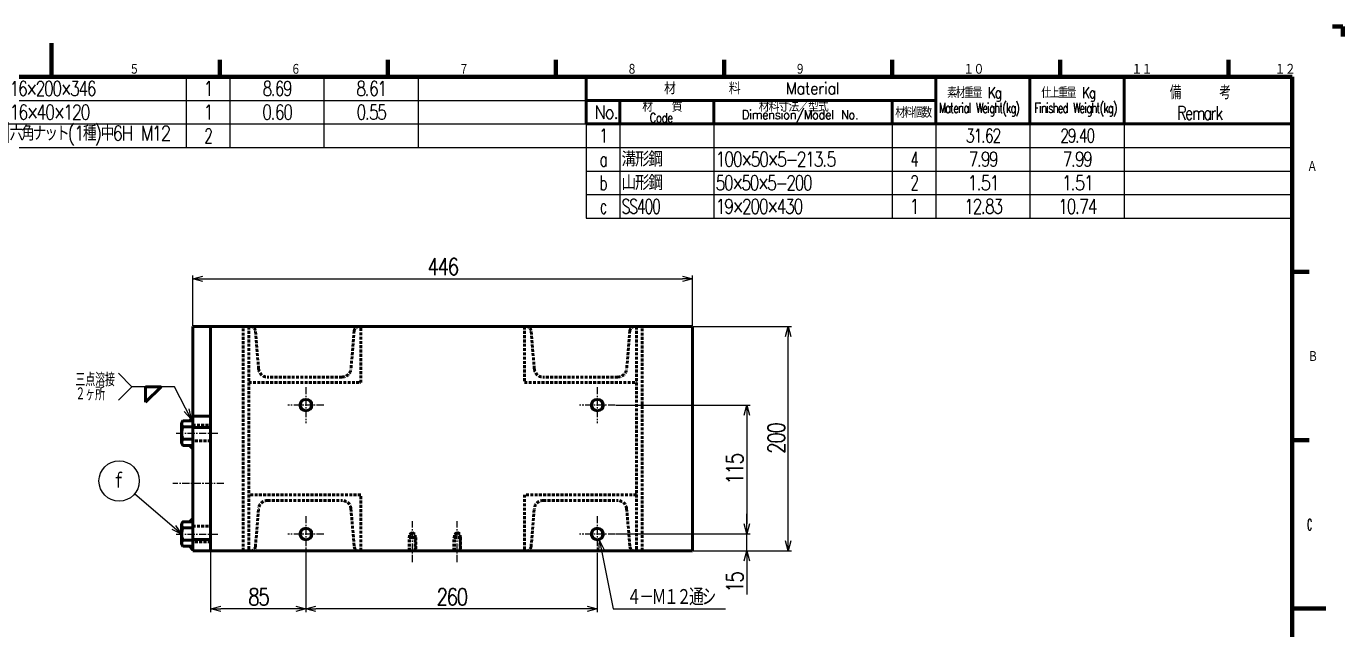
# Model space of a CAD drawing. Header units: millimetres. Extents: x -1152 to 630, y -346 to 914.
# Drawn here: x -544 to 630, y 376 to 914 of the extents above; entities that cross this region are included whole.
import ezdxf

# ---------------------------------------------------------------- set-up
doc = ezdxf.new("R2010")
doc.units = ezdxf.units.MM
doc.header["$LTSCALE"] = 0.20156
doc.linetypes.add('CENTER', pattern=[50.8, 31.75, -6.35, 6.35, -6.35])
doc.linetypes.add('DASHED', pattern=[19.05, 12.7, -6.35])
for name, color, linetype in [('NoLayerName_001', 7, 'Continuous'), ('NoLayerName_002', 7, 'Continuous'), ('NoLayerName_004', 7, 'Continuous')]:
    doc.layers.add(name, color=color, linetype=linetype)
doc.styles.get("Standard").update_dxf_attribs({"font": 'txt', "bigfont": 'extfont2'})
doc.dimstyles.get("Standard").update_dxf_attribs({"dimtxt": 2.5, "dimasz": 2.5, "dimexe": 1.25, "dimexo": 0.625, "dimtad": 1, "dimdec": 3, "dimzin": 0, "dimdsep": 46, "dimtxsty": 'Standard', "dimcen": 2.5, "dimadec": 0, "dimazin": 0, "dimtfac": 0.75, "dimtdec": 3, "dimtmove": 0, "dimatfit": 3, "dimfxl": 1, "dimarcsym": 0})

# ---------------------------------------------------------------- blocks, each defined once
blk = doc.blocks.new('_OPEN30')
at = {"color": 0, "linetype": 'ByBlock', "lineweight": -2}
for p, q in [((-1, 0.267949), (0, 0)), ((0, 0), (-1, -0.267949)), ((0, 0), (-1, 0))]:
    blk.add_line(p, q, dxfattribs=at)
blk = doc.blocks.new('*D97')
at = {"layer": 'Defpoints', "color": 0}
for p in [(50, 688.9), (-396, 646.4), (50, 646.4)]:
    blk.add_point(p, dxfattribs=at)
at = {"layer": 'NoLayerName_001', "color": 0, "linetype": 'Continuous', "lineweight": 25}
for p, q in [((-396, 647), (-396, 691.9)), ((-387, 688.9), (41, 688.9)), ((50, 647), (50, 691.9))]:
    blk.add_line(p, q, dxfattribs=at)
at = {"layer": 'NoLayerName_001', "color": 0, "lineweight": 25, "xscale": 9, "yscale": 9, "zscale": 9, "rotation": 180}
blk.add_blockref('_OPEN30', (-396, 688.9), dxfattribs=at)
at = {"layer": 'NoLayerName_001', "color": 0, "lineweight": 25, "xscale": 9, "yscale": 9, "zscale": 9}
blk.add_blockref('_OPEN30', (50, 688.9), dxfattribs=at)
at = {"layer": 'NoLayerName_001', "color": 2, "lineweight": 50, "insert": (-173, 699.8), "char_height": 15, "attachment_point": 5}
blk.add_mtext('\\W0.800000;\\T0.875000;446', dxfattribs=at)
blk = doc.blocks.new('*D98')
at = {"layer": 'Defpoints', "color": 0}
for p in [(-295, 445.4), (-35, 445.4), (-295, 394.6)]:
    blk.add_point(p, dxfattribs=at)
at = {"layer": 'NoLayerName_001', "color": 0, "linetype": 'Continuous', "lineweight": 25}
for p, q in [((-295, 444.7), (-295, 391.6)), ((-35, 444.7), (-35, 391.6)), ((-44, 394.6), (-286, 394.6))]:
    blk.add_line(p, q, dxfattribs=at)
at = {"layer": 'NoLayerName_001', "color": 0, "lineweight": 25, "xscale": 9, "yscale": 9, "zscale": 9, "rotation": 180}
blk.add_blockref('_OPEN30', (-295, 394.6), dxfattribs=at)
at = {"layer": 'NoLayerName_001', "color": 0, "lineweight": 25, "xscale": 9, "yscale": 9, "zscale": 9}
blk.add_blockref('_OPEN30', (-35, 394.6), dxfattribs=at)
at = {"layer": 'NoLayerName_001', "color": 2, "lineweight": 50, "insert": (-165, 405.3), "char_height": 15, "attachment_point": 5}
blk.add_mtext('\\W0.800000;\\T0.875000;260', dxfattribs=at)
blk = doc.blocks.new('*D99')
at = {"layer": 'Defpoints', "color": 0}
for p in [(-380, 446.4), (-295, 446.4), (-380, 394.6)]:
    blk.add_point(p, dxfattribs=at)
at = {"layer": 'NoLayerName_001', "color": 0, "linetype": 'Continuous', "lineweight": 25}
for p, q in [((-380, 445.7), (-380, 391.6)), ((-295, 445.7), (-295, 391.6)), ((-304, 394.6), (-371, 394.6))]:
    blk.add_line(p, q, dxfattribs=at)
at = {"layer": 'NoLayerName_001', "color": 0, "lineweight": 25, "xscale": 9, "yscale": 9, "zscale": 9, "rotation": 180}
blk.add_blockref('_OPEN30', (-380, 394.6), dxfattribs=at)
at = {"layer": 'NoLayerName_001', "color": 0, "lineweight": 25, "xscale": 9, "yscale": 9, "zscale": 9}
blk.add_blockref('_OPEN30', (-295, 394.6), dxfattribs=at)
at = {"layer": 'NoLayerName_001', "color": 2, "lineweight": 50, "insert": (-337.5, 405.3), "char_height": 15, "attachment_point": 5}
blk.add_mtext('\\W0.800000;\\T0.875000;85', dxfattribs=at)
blk = doc.blocks.new('*D100')
at = {"layer": 'Defpoints', "color": 0}
for p in [(50, 646.4), (135.3, 646.4), (50, 446.4)]:
    blk.add_point(p, dxfattribs=at)
at = {"layer": 'NoLayerName_001', "color": 0, "linetype": 'Continuous', "lineweight": 25}
for p, q in [((50.6, 646.4), (138.3, 646.4)), ((135.3, 455.4), (135.3, 637.4)), ((50.6, 446.4), (138.3, 446.4))]:
    blk.add_line(p, q, dxfattribs=at)
at = {"layer": 'NoLayerName_001', "color": 0, "lineweight": 25, "xscale": 9, "yscale": 9, "zscale": 9}
for p, rotation in [((135.3, 646.4), 90), ((135.3, 446.4), 270)]:
    blk.add_blockref('_OPEN30', p, dxfattribs=dict(at, rotation=rotation))
at = {"layer": 'NoLayerName_001', "color": 2, "lineweight": 50, "insert": (124.7, 546.4), "char_height": 15, "attachment_point": 5, "rotation": 90}
blk.add_mtext('\\W0.800000;\\T0.875000;200', dxfattribs=at)
blk = doc.blocks.new('*D101')
at = {"layer": 'Defpoints', "color": 0}
for p in [(-19, 461.4), (98.4, 461.4), (50, 446.4)]:
    blk.add_point(p, dxfattribs=at)
at = {"layer": 'NoLayerName_001', "color": 0, "linetype": 'Continuous', "lineweight": 25}
for p, q in [((98.4, 470.4), (98.4, 479.4)), ((-18.4, 461.4), (101.4, 461.4)), ((98.4, 446.4), (98.4, 461.4)), ((50.6, 446.4), (101.4, 446.4)), ((98.4, 446.4), (98.4, 407.5)), ((98.4, 437.4), (98.4, 428.4))]:
    blk.add_line(p, q, dxfattribs=at)
at = {"layer": 'NoLayerName_001', "color": 0, "lineweight": 25, "xscale": 9, "yscale": 9, "zscale": 9}
for p, rotation in [((98.4, 461.4), 270), ((98.4, 446.4), 90)]:
    blk.add_blockref('_OPEN30', p, dxfattribs=dict(at, rotation=rotation))
at = {"layer": 'NoLayerName_001', "color": 2, "lineweight": 50, "insert": (87.7, 418), "char_height": 15, "attachment_point": 5, "rotation": 90}
blk.add_mtext('\\W0.800000;\\T0.875000;15', dxfattribs=at)
blk = doc.blocks.new('*D102')
at = {"layer": 'Defpoints', "color": 0}
for p in [(-19, 576.4), (-19, 461.4), (98.4, 461.4)]:
    blk.add_point(p, dxfattribs=at)
at = {"layer": 'NoLayerName_001', "color": 0, "linetype": 'Continuous', "lineweight": 25}
for p, q in [((-18.4, 576.4), (101.4, 576.4)), ((98.4, 567.4), (98.4, 470.4)), ((-18.4, 461.4), (101.4, 461.4))]:
    blk.add_line(p, q, dxfattribs=at)
at = {"layer": 'NoLayerName_001', "color": 0, "lineweight": 25, "xscale": 9, "yscale": 9, "zscale": 9}
for p, rotation in [((98.4, 576.4), 90), ((98.4, 461.4), 270)]:
    blk.add_blockref('_OPEN30', p, dxfattribs=dict(at, rotation=rotation))
at = {"layer": 'NoLayerName_001', "color": 2, "lineweight": 50, "insert": (87.7, 518.9), "char_height": 15, "attachment_point": 5, "rotation": 90}
blk.add_mtext('\\W0.800000;\\T0.875000;115', dxfattribs=at)
blk = doc.blocks.new('JZB_0025')
at = {"layer": 'NoLayerName_001', "color": 7, "linetype": 'Continuous', "lineweight": 50}
for p, q in [((0, 200), (0, 120)), ((430, 200), (0, 200)), ((430, 0), (430, 200)), ((0, 0), (430, 0))]:
    blk.add_line(p, q, dxfattribs=at)
blk = doc.blocks.new('JZB_0026')
at = {"layer": 'NoLayerName_001', "color": 3, "linetype": 'DASHED', "lineweight": 50}
for p, q in [((0, 50), (0, 0)), ((8.8, 12.3), (5.9, 46.3)), ((94.1, 46.3), (91.2, 12.3)), ((0, 0), (100, 0)), ((83.2, 5), (16.8, 5))]:
    blk.add_line(p, q, dxfattribs=at)
for centre, radius, start, end in [((1.9, 46), 4, 5, 90), ((98.1, 46), 4, 90, 175), ((16.8, 13), 8, 185, 270), ((83.2, 13), 8, 270, 355)]:
    blk.add_arc(centre, radius, start, end, dxfattribs=at)
blk = doc.blocks.new('JZB_0027')
at = {"layer": 'NoLayerName_001', "color": 3, "linetype": 'DASHED', "lineweight": 50}
for p, q in [((100, 50), (0, 50)), ((0, 50), (0, 0)), ((5.9, 3.7), (8.8, 37.7)), ((16.8, 45), (83.2, 45)), ((91.2, 37.7), (94.1, 3.7))]:
    blk.add_line(p, q, dxfattribs=at)
for centre, radius, start, end in [((16.8, 37), 8, 90, 175), ((83.2, 37), 8, 5, 90), ((1.9, 4), 4, 270, 355), ((98.1, 4), 4, 185, 270)]:
    blk.add_arc(centre, radius, start, end, dxfattribs=at)
blk = doc.blocks.new('JZB_0028')
at = {"layer": 'NoLayerName_001', "color": 3, "linetype": 'DASHED', "lineweight": 50}
for p, q in [((100, 0), (100, 50)), ((8.8, 12.3), (5.9, 46.3)), ((94.1, 46.3), (91.2, 12.3)), ((0, 0), (100, 0)), ((83.2, 5), (16.8, 5))]:
    blk.add_line(p, q, dxfattribs=at)
for centre, radius, start, end in [((1.9, 46), 4, 5, 90), ((98.1, 46), 4, 90, 175), ((16.8, 13), 8, 185, 270), ((83.2, 13), 8, 270, 355)]:
    blk.add_arc(centre, radius, start, end, dxfattribs=at)
blk = doc.blocks.new('JZB_0029')
at = {"layer": 'NoLayerName_001', "color": 3, "linetype": 'DASHED', "lineweight": 50}
for p, q in [((100, 50), (0, 50)), ((100, 0), (100, 50)), ((5.9, 3.7), (8.8, 37.7)), ((16.8, 45), (83.2, 45)), ((91.2, 37.7), (94.1, 3.7))]:
    blk.add_line(p, q, dxfattribs=at)
for centre, radius, start, end in [((16.8, 37), 8, 90, 175), ((83.2, 37), 8, 5, 90), ((1.9, 4), 4, 270, 355), ((98.1, 4), 4, 185, 270)]:
    blk.add_arc(centre, radius, start, end, dxfattribs=at)
blk = doc.blocks.new('JZB_0030')
at = {"layer": 'NoLayerName_001', "color": 7, "linetype": 'Continuous', "lineweight": 50}
for p, q in [((0, 120), (0, 200)), ((0, 200), (16, 200))]:
    blk.add_line(p, q, dxfattribs=at)
at = {"layer": 'NoLayerName_001', "color": 3, "linetype": 'DASHED', "lineweight": 50}
for p, q in [((45, 0), (45, 200)), ((50, 200), (50, 0))]:
    blk.add_line(p, q, dxfattribs=at)
blk = doc.blocks.new('JZB_0031')
at = {"layer": 'NoLayerName_001', "color": 3, "linetype": 'DASHED', "lineweight": 50}
for p, q in [((0, 200), (0, 0)), ((5, 0), (5, 200))]:
    blk.add_line(p, q, dxfattribs=at)
blk = doc.blocks.new('JZB_0032')
at = {"layer": 'NoLayerName_001', "color": 3, "linetype": 'DASHED', "lineweight": 50}
for p, q in [((0, 14), (16, 14)), ((16, 0), (0, 0))]:
    blk.add_line(p, q, dxfattribs=at)
blk = doc.blocks.new('JZB_0033')
at = {"layer": 'NoLayerName_001', "color": 3, "linetype": 'DASHED', "lineweight": 50}
for p, q in [((0, 14), (16, 14)), ((16, 0), (0, 0))]:
    blk.add_line(p, q, dxfattribs=at)
blk = doc.blocks.new('JZB_0034')
at = {"layer": 'NoLayerName_001', "color": 4, "linetype": 'CENTER', "lineweight": 25}
for p, q in [((16, 32), (16, 0)), ((32, 16), (0, 16))]:
    blk.add_line(p, q, dxfattribs=at)
at = {"layer": 'NoLayerName_001', "color": 3, "linetype": 'Continuous', "lineweight": 25}
blk.add_circle((16, 16), 6, dxfattribs=at)
at = {"layer": 'NoLayerName_001', "color": 7, "linetype": 'Continuous', "lineweight": 50}
blk.add_circle((16, 16), 5.05, dxfattribs=at)
blk = doc.blocks.new('JZB_0035')
at = {"layer": 'NoLayerName_001', "color": 4, "linetype": 'CENTER', "lineweight": 25}
for p, q in [((16, 32), (16, 0)), ((32, 16), (0, 16))]:
    blk.add_line(p, q, dxfattribs=at)
at = {"layer": 'NoLayerName_001', "color": 3, "linetype": 'Continuous', "lineweight": 25}
blk.add_circle((16, 16), 6, dxfattribs=at)
at = {"layer": 'NoLayerName_001', "color": 7, "linetype": 'Continuous', "lineweight": 50}
blk.add_circle((16, 16), 5.05, dxfattribs=at)
blk = doc.blocks.new('JZB_0036')
at = {"layer": 'NoLayerName_001', "color": 4, "linetype": 'CENTER', "lineweight": 25}
for p, q in [((16, 32), (16, 0)), ((32, 16), (0, 16))]:
    blk.add_line(p, q, dxfattribs=at)
at = {"layer": 'NoLayerName_001', "color": 3, "linetype": 'Continuous', "lineweight": 25}
blk.add_circle((16, 16), 6, dxfattribs=at)
at = {"layer": 'NoLayerName_001', "color": 7, "linetype": 'Continuous', "lineweight": 50}
blk.add_circle((16, 16), 5.05, dxfattribs=at)
blk = doc.blocks.new('JZB_0037')
at = {"layer": 'NoLayerName_001', "color": 4, "linetype": 'CENTER', "lineweight": 25}
for p, q in [((16, 32), (16, 0)), ((32, 16), (0, 16))]:
    blk.add_line(p, q, dxfattribs=at)
at = {"layer": 'NoLayerName_001', "color": 3, "linetype": 'Continuous', "lineweight": 25}
blk.add_circle((16, 16), 6, dxfattribs=at)
at = {"layer": 'NoLayerName_001', "color": 7, "linetype": 'Continuous', "lineweight": 50}
blk.add_circle((16, 16), 5.05, dxfattribs=at)
blk = doc.blocks.new('JZB_0038')
at = {"layer": 'NoLayerName_001', "color": 4, "linetype": 'CENTER', "lineweight": 25}
blk.add_line((3, 0), (3, 36.4), dxfattribs=at)
at = {"layer": 'NoLayerName_001', "color": 3, "linetype": 'DASHED', "lineweight": 50}
for p, q in [((0.5, 25), (3, 26.4)), ((0.5, 10), (0.5, 25)), ((0.5, 25), (5.5, 25)), ((3, 26.4), (5.5, 25)), ((5.5, 10), (5.5, 25)), ((0, 22), (0.5, 22.9)), ((0, 22), (6, 22)), ((0, 10), (0, 22)), ((6, 22), (5.5, 22.9)), ((6, 22), (6, 10))]:
    blk.add_line(p, q, dxfattribs=at)
blk = doc.blocks.new('JZB_0039')
at = {"layer": 'NoLayerName_001', "color": 4, "linetype": 'CENTER', "lineweight": 25}
blk.add_line((3, 0), (3, 36.4), dxfattribs=at)
at = {"layer": 'NoLayerName_001', "color": 3, "linetype": 'DASHED', "lineweight": 50}
for p, q in [((0.5, 25), (3, 26.4)), ((0.5, 10), (0.5, 25)), ((0.5, 25), (5.5, 25)), ((3, 26.4), (5.5, 25)), ((5.5, 10), (5.5, 25)), ((0, 22), (0.5, 22.9)), ((0, 22), (6, 22)), ((0, 10), (0, 22)), ((6, 22), (5.5, 22.9)), ((6, 22), (6, 10))]:
    blk.add_line(p, q, dxfattribs=at)
blk = doc.blocks.new('JZB_0040')
at = {"layer": 'NoLayerName_001', "color": 7, "linetype": 'Continuous', "lineweight": 50}
for p, q in [((0, 0), (0, 120)), ((16, 120), (0, 120)), ((16, 0), (16, 120)), ((0, 110), (16, 110)), ((16, 10), (0, 10)), ((0, 0), (16, 0))]:
    blk.add_line(p, q, dxfattribs=at)
blk = doc.blocks.new('JZB_0041')
at = {"layer": 'NoLayerName_002', "color": 7, "linetype": 'Continuous', "lineweight": 50}
for p, q in [((0, 20), (1.1, 21.9)), ((0, 20), (0, 2)), ((10, 21.9), (1.1, 21.9)), ((10, 16.5), (1.1, 16.5)), ((10, 21.9), (10, 0)), ((1.1, 0), (0, 2)), ((10, 5.5), (1.1, 5.5)), ((10, 0), (1.1, 0))]:
    blk.add_line(p, q, dxfattribs=at)
for points, start_tangent, end_tangent in [([(1.1, 21.9), (0.9, 21.6), (0.8, 21.2), (0.6, 20.9), (0.5, 20.5), (0.4, 20.2), (0.3, 19.9), (0.3, 19.6), (0.3, 19.3), (0.3, 19), (0.3, 18.7), (0.4, 18.4), (0.4, 18), (0.5, 17.7), (0.7, 17.4), (0.8, 17.1), (1, 16.8), (1.1, 16.5)], (-0.480798, -0.876831), (0.483103, -0.875563)), ([(1.1, 16.5), (0.9, 15.7), (0.8, 15), (0.6, 14.4), (0.5, 13.7), (0.4, 13), (0.3, 12.3), (0.3, 11.6), (0.3, 10.9), (0.3, 10.2), (0.4, 9.5), (0.4, 8.8), (0.5, 8.1), (0.7, 7.5), (0.8, 6.8), (1, 6.1), (1.1, 5.5)], (-0.264523, -0.964379), (0.265507, -0.964109)), ([(1.1, 5.5), (0.9, 5.1), (0.8, 4.8), (0.6, 4.4), (0.5, 4), (0.4, 3.8), (0.3, 3.5), (0.3, 3.1), (0.3, 2.8), (0.3, 2.5), (0.3, 2.2), (0.4, 1.9), (0.4, 1.6), (0.5, 1.3), (0.7, 1), (0.8, 0.6), (1, 0.3), (1.1, 0)], (-0.480798, -0.876831), (0.483103, -0.875563))]:
    blk.add_spline(points, degree=3, dxfattribs=dict(at, start_tangent=start_tangent, end_tangent=end_tangent))
blk = doc.blocks.new('JZB_0042')
at = {"layer": 'NoLayerName_002', "color": 7, "linetype": 'Continuous', "lineweight": 50}
for p, q in [((0, 20), (1.1, 21.9)), ((0, 20), (0, 2)), ((10, 21.9), (1.1, 21.9)), ((10, 16.5), (1.1, 16.5)), ((10, 21.9), (10, 0)), ((1.1, 0), (0, 2)), ((10, 5.5), (1.1, 5.5)), ((10, 0), (1.1, 0))]:
    blk.add_line(p, q, dxfattribs=at)
for points, start_tangent, end_tangent in [([(1.1, 21.9), (0.9, 21.6), (0.8, 21.2), (0.6, 20.9), (0.5, 20.5), (0.4, 20.2), (0.3, 19.9), (0.3, 19.6), (0.3, 19.3), (0.3, 19), (0.3, 18.7), (0.4, 18.4), (0.4, 18), (0.5, 17.7), (0.7, 17.4), (0.8, 17.1), (1, 16.8), (1.1, 16.5)], (-0.480798, -0.876831), (0.483103, -0.875563)), ([(1.1, 16.5), (0.9, 15.7), (0.8, 15), (0.6, 14.4), (0.5, 13.7), (0.4, 13), (0.3, 12.3), (0.3, 11.6), (0.3, 10.9), (0.3, 10.2), (0.4, 9.5), (0.4, 8.8), (0.5, 8.1), (0.7, 7.5), (0.8, 6.8), (1, 6.1), (1.1, 5.5)], (-0.264523, -0.964379), (0.265507, -0.964109)), ([(1.1, 5.5), (0.9, 5.1), (0.8, 4.8), (0.6, 4.4), (0.5, 4), (0.4, 3.8), (0.3, 3.5), (0.3, 3.1), (0.3, 2.8), (0.3, 2.5), (0.3, 2.2), (0.4, 1.9), (0.4, 1.6), (0.5, 1.3), (0.7, 1), (0.8, 0.6), (1, 0.3), (1.1, 0)], (-0.480798, -0.876831), (0.483103, -0.875563))]:
    blk.add_spline(points, degree=3, dxfattribs=dict(at, start_tangent=start_tangent, end_tangent=end_tangent))
blk = doc.blocks.new('DIM_0008')
at = {"layer": 'NoLayerName_001', "color": 3, "linetype": 'Continuous', "lineweight": 25}
for points in [[(73.7, 0), (31.7, 35.7)], [(68.4, 7.7), (73.7, 0), (65.3, 4)]]:
    blk.add_lwpolyline(points, dxfattribs=at)
blk.add_circle((18, 47.3), 18, dxfattribs=at)
at = {"layer": 'NoLayerName_001', "color": 2, "linetype": 'Continuous', "lineweight": 50, "width": 0.666667}
blk.add_text('ｆ', height=15, dxfattribs=at).set_placement((12, 39.8))
blk = doc.blocks.new('DIM_0009')
at = {"layer": 'NoLayerName_001', "color": 2, "linetype": 'Continuous', "lineweight": 50}
for p, q in [((62.4, 28.9), (62.4, 15)), ((76.5, 28.9), (62.4, 28.9)), ((62.4, 15), (76.5, 28.9))]:
    blk.add_line(p, q, dxfattribs=at)
at = {"layer": 'NoLayerName_001', "color": 3, "linetype": 'Continuous', "lineweight": 25}
for points in [[(38.4, 40.9), (50.4, 28.9), (38.4, 16.9)], [(103.1, 0), (88.5, 28.9), (50.4, 28.9)], [(101.2, 9.1), (103.1, 0), (96.9, 6.9)]]:
    blk.add_lwpolyline(points, dxfattribs=at)
at = {"layer": 'NoLayerName_001', "color": 2, "linetype": 'Continuous', "lineweight": 50, "width": 0.666667}
for s, p in [('三点溶接', (0, 29.2)), ('２ヶ所', (0, 16.6))]:
    blk.add_text(s, height=12, dxfattribs=at).set_placement(p)
blk = doc.blocks.new('JZB_0001')
at = {"layer": 'NoLayerName_001', "color": 21, "linetype": 'Continuous', "lineweight": 25}
for p, q in [((0, 7), (0, 0)), ((10, 7), (10, 0)), ((38, 7), (38, 0)), ((91, 7), (91, 0)), ((104, 7), (104, 0)), ((132, 7), (132, 0)), ((160, 7), (160, 0)), ((0, 0), (10, 0)), ((10, 0), (38, 0)), ((38, 0), (91, 0)), ((91, 0), (104, 0)), ((104, 0), (132, 0)), ((132, 0), (160, 0)), ((160, 0), (210, 0))]:
    blk.add_line(p, q, dxfattribs=at)
at = {"layer": 'NoLayerName_001', "color": 2, "lineweight": 50, "char_height": 4, "attachment_point": 5, "line_spacing_factor": 0.6}
for s, insert, width in [('\\A1;\\W0.866025;\\T0.866025;1', (5, 3.5), 2.125), ('\\A1;\\W0.774597;\\T0.774597;31.62 ', (118, 3.5), 12.75), ('\\A1;\\W0.762001;\\T0.762001;29.40 ', (146, 3.5), 12.75)]:
    blk.add_mtext(s, dxfattribs=dict(at, insert=insert, width=width))
blk = doc.blocks.new('JZB_0002')
at = {"layer": 'NoLayerName_001', "color": 21, "linetype": 'Continuous', "lineweight": 25}
for p, q in [((0, 7), (0, 0)), ((10, 7), (10, 0)), ((38, 7), (38, 0)), ((91, 7), (91, 0)), ((104, 7), (104, 0)), ((132, 7), (132, 0)), ((160, 7), (160, 0)), ((0, 0), (10, 0)), ((10, 0), (38, 0)), ((38, 0), (91, 0)), ((91, 0), (104, 0)), ((104, 0), (132, 0)), ((132, 0), (160, 0)), ((160, 0), (210, 0))]:
    blk.add_line(p, q, dxfattribs=at)
at = {"layer": 'NoLayerName_001', "color": 2, "lineweight": 50, "char_height": 4.36, "line_spacing_factor": 0.6}
for s, insert, width, attachment_point in [('\\A1;\\W0.666667;\\T0.750000;a', (5, 3.5), 2.3163, 5), ('\\A1;\\W0.912871;\\T0.912871;溝形鋼', (10.5, 3.5), 15.2239, 4), ('\\A1;\\W0.797875;\\T0.797875;100×50×5-213.5', (38.5, 3.5), 38.5044, 4), ('\\A1;\\W0.666667;\\T0.750000;4', (97.5, 3.5), 2.3163, 5), ('\\A1;\\W0.759555;\\T0.759555;7.99 ', (118, 3.5), 11.5813, 5), ('\\A1;\\W0.759555;\\T0.759555;7.99 ', (146, 3.5), 11.5813, 5)]:
    blk.add_mtext(s, dxfattribs=dict(at, insert=insert, width=width, attachment_point=attachment_point))
blk = doc.blocks.new('JZB_0003')
at = {"layer": 'NoLayerName_001', "color": 21, "linetype": 'Continuous', "lineweight": 25}
for p, q in [((0, 7), (0, 0)), ((10, 7), (10, 0)), ((38, 7), (38, 0)), ((91, 7), (91, 0)), ((104, 7), (104, 0)), ((132, 7), (132, 0)), ((160, 7), (160, 0)), ((0, 0), (10, 0)), ((10, 0), (38, 0)), ((38, 0), (91, 0)), ((91, 0), (104, 0)), ((104, 0), (132, 0)), ((132, 0), (160, 0)), ((160, 0), (210, 0))]:
    blk.add_line(p, q, dxfattribs=at)
at = {"layer": 'NoLayerName_001', "color": 2, "lineweight": 50, "char_height": 4.36, "line_spacing_factor": 0.6}
for s, insert, width, attachment_point in [('\\A1;\\W0.666667;\\T0.750000;b', (5, 3.5), 2.3163, 5), ('\\A1;\\W0.912871;\\T0.912871;山形鋼', (10.5, 3.5), 15.2239, 4), ('\\A1;\\W0.778197;\\T0.778197;50×50×5-200', (38.5, 3.5), 31.8277, 4), ('\\A1;\\W0.666667;\\T0.750000;2', (97.5, 3.5), 2.3163, 5), ('\\A1;\\W0.825723;\\T0.825723;1.51 ', (118, 3.5), 11.5813, 5), ('\\A1;\\W0.825723;\\T0.825723;1.51 ', (146, 3.5), 11.5813, 5)]:
    blk.add_mtext(s, dxfattribs=dict(at, insert=insert, width=width, attachment_point=attachment_point))
blk = doc.blocks.new('JZB_0004')
at = {"layer": 'NoLayerName_001', "color": 21, "linetype": 'Continuous', "lineweight": 25}
for p, q in [((0, 7), (0, 0)), ((10, 7), (10, 0)), ((38, 7), (38, 0)), ((91, 7), (91, 0)), ((104, 7), (104, 0)), ((132, 7), (132, 0)), ((160, 7), (160, 0)), ((0, 0), (10, 0)), ((10, 0), (38, 0)), ((38, 0), (91, 0)), ((91, 0), (104, 0)), ((104, 0), (132, 0)), ((132, 0), (160, 0)), ((160, 0), (210, 0))]:
    blk.add_line(p, q, dxfattribs=at)
at = {"layer": 'NoLayerName_001', "color": 2, "lineweight": 50, "char_height": 4.36, "line_spacing_factor": 0.6}
for s, insert, width, attachment_point in [('\\A1;\\W0.666667;\\T0.750000;c', (5, 3.5), 2.3163, 5), ('\\A1;\\W0.714286;\\T0.750000;SS400', (10.5, 3.5), 11.5813, 4), ('\\A1;\\W0.791946;\\T0.791946;19×200×430', (38.5, 3.5), 29.4177, 4), ('\\A1;\\W0.866025;\\T0.866025;1', (97.5, 3.5), 2.3163, 5), ('\\A1;\\W0.774597;\\T0.774597;12.83 ', (118, 3.5), 13.8975, 5), ('\\A1;\\W0.787839;\\T0.787839;10.74 ', (146, 3.5), 13.8975, 5)]:
    blk.add_mtext(s, dxfattribs=dict(at, insert=insert, width=width, attachment_point=attachment_point))
blk = doc.blocks.new('JZB_0005')
at = {"layer": 'NoLayerName_001', "color": 21, "linetype": 'Continuous', "lineweight": 25}
for p, q in [((0, 7), (0, 0)), ((10, 7), (10, 0)), ((38, 7), (38, 0)), ((91, 7), (91, 0)), ((104, 7), (104, 0)), ((132, 7), (132, 0)), ((160, 7), (160, 0)), ((0, 0), (10, 0)), ((10, 0), (38, 0)), ((38, 0), (91, 0)), ((91, 0), (104, 0)), ((104, 0), (132, 0)), ((132, 0), (160, 0)), ((160, 0), (210, 0))]:
    blk.add_line(p, q, dxfattribs=at)
at = {"layer": 'NoLayerName_001', "color": 2, "lineweight": 50, "char_height": 4.36, "line_spacing_factor": 0.6}
for s, insert, width, attachment_point in [('\\A1;\\W0.666667;\\T0.750000;d', (5, 3.5), 2.3163, 5), ('\\A1;\\W0.714286;\\T0.750000;SS400', (10.5, 3.5), 11.5813, 4), ('\\A1;\\W0.785136;\\T0.785136;16×200×346', (38.5, 3.5), 29.4853, 4), ('\\A1;\\W0.866025;\\T0.866025;1', (97.5, 3.5), 2.3163, 5), ('\\A1;\\W0.759555;\\T0.759555;8.69 ', (118, 3.5), 11.5813, 5), ('\\A1;\\W0.790569;\\T0.790569;8.61 ', (146, 3.5), 11.5813, 5)]:
    blk.add_mtext(s, dxfattribs=dict(at, insert=insert, width=width, attachment_point=attachment_point))
blk = doc.blocks.new('JZB_0006')
at = {"layer": 'NoLayerName_001', "color": 21, "linetype": 'Continuous', "lineweight": 25}
for p, q in [((0, 7), (0, 0)), ((10, 7), (10, 0)), ((38, 7), (38, 0)), ((91, 7), (91, 0)), ((104, 7), (104, 0)), ((132, 7), (132, 0)), ((160, 7), (160, 0)), ((0, 0), (10, 0)), ((10, 0), (38, 0)), ((38, 0), (91, 0)), ((91, 0), (104, 0)), ((104, 0), (132, 0)), ((132, 0), (160, 0)), ((160, 0), (210, 0))]:
    blk.add_line(p, q, dxfattribs=at)
at = {"layer": 'NoLayerName_001', "color": 2, "lineweight": 50, "char_height": 4.36, "line_spacing_factor": 0.6}
for s, insert, width, attachment_point in [('\\A1;\\W0.666667;\\T0.750000;e', (5, 3.5), 2.3163, 5), ('\\A1;\\W0.714286;\\T0.750000;SS400', (10.5, 3.5), 11.5813, 4), ('\\A1;\\W0.809174;\\T0.809174;16×40×120', (38.5, 3.5), 26.9809, 4), ('\\A1;\\W0.866025;\\T0.866025;1', (97.5, 3.5), 2.3163, 5), ('\\A1;\\W0.790569;\\T0.790569;0.60 ', (118, 3.5), 11.5813, 5), ('\\A1;\\W0.774597;\\T0.774597;0.55 ', (146, 3.5), 11.5813, 5)]:
    blk.add_mtext(s, dxfattribs=dict(at, insert=insert, width=width, attachment_point=attachment_point))
blk = doc.blocks.new('JZB_0007')
at = {"layer": 'NoLayerName_001', "color": 21, "linetype": 'Continuous', "lineweight": 25}
for p, q in [((0, 7), (0, 0)), ((10, 7), (10, 0)), ((38, 7), (38, 0)), ((91, 7), (91, 0)), ((104, 7), (104, 0)), ((132, 7), (132, 0)), ((160, 7), (160, 0)), ((0, 0), (10, 0)), ((10, 0), (38, 0)), ((38, 0), (91, 0)), ((91, 0), (104, 0)), ((104, 0), (132, 0)), ((132, 0), (160, 0)), ((160, 0), (210, 0))]:
    blk.add_line(p, q, dxfattribs=at)
at = {"layer": 'NoLayerName_001', "color": 2, "lineweight": 50, "char_height": 4.36, "line_spacing_factor": 0.6}
for s, insert, width, attachment_point in [('\\A1;\\W0.666667;\\T0.750000;f', (5, 3.5), 2.3163, 5), ('\\A1;\\W0.912871;\\T0.912871;市販品', (10.5, 3.5), 15.2239, 4), ('\\A1;\\W0.846031;\\T0.846031;六角ナット(1種)中6H M12', (38.5, 3.5), 57.7982, 4), ('\\A1;\\W0.666667;\\T0.750000;2', (97.5, 3.5), 2.3163, 5)]:
    blk.add_mtext(s, dxfattribs=dict(at, insert=insert, width=width, attachment_point=attachment_point))

msp = doc.modelspace()

# ---------------------------------------------------------------- hatches: boundary and pattern name
at = {"layer": 'NoLayerName_001', "linetype": 'Continuous', "lineweight": 25}
h = msp.add_hatch(dxfattribs=at)
h.set_pattern_fill('ANSI31', color=6, scale=0.0945, angle=180)
h.set_pattern_definition([(225, (-9e-13, 646.36432), (0.21215855, -0.21215855), [])])
h.paths.add_polyline_path([(-399, 562.334), (-396, 565.334), (-396, 562.334)])
h = msp.add_hatch(dxfattribs=at)
h.set_pattern_fill('ANSI31', color=6, scale=0.0945, angle=90)
h.set_pattern_definition([(135, (-9e-13, 646.36432), (-0.21215855, -0.21215855), [])])
h.paths.add_polyline_path([(-399, 540.3947), (-396, 537.3947), (-396, 540.3947)])
h = msp.add_hatch(dxfattribs=at)
h.set_pattern_fill('ANSI31', color=6, scale=0.0945, angle=180)
h.set_pattern_definition([(225, (-9e-13, 646.36432), (0.21215855, -0.21215855), [])])
h.paths.add_polyline_path([(-399, 472.334), (-396, 475.334), (-396, 472.334)])
h = msp.add_hatch(dxfattribs=at)
h.set_pattern_fill('ANSI31', color=6, scale=0.0945, angle=90)
h.set_pattern_definition([(135, (-9e-13, 646.36432), (-0.21215855, -0.21215855), [])])
h.paths.add_polyline_path([(-399, 450.3947), (-396, 447.3947), (-396, 450.3947)])

# ---------------------------------------------------------------- linework, layer by layer
at = {"layer": 'NoLayerName_001', "color": 21, "linetype": 'Continuous', "lineweight": 50}
for p, q in [((-44.9127, 827.0717), (-44.9127, 869.0717)), ((267.0873, 869.0718), (267.0873, 827.0717)), ((351.0873, 827.0717), (351.0873, 869.0718)), ((435.0872, 869.0718), (435.0872, 827.0717)), ((-44.9127, 848.0717), (267.0873, 848.0717)), ((-14.9127, 827.0717), (-14.9127, 848.0717)), ((69.0873, 848.0717), (69.0873, 827.0717)), ((228.0873, 848.0717), (228.0873, 827.0717)), ((-44.9127, 827.0717), (585.0872, 827.0717))]:
    msp.add_line(p, q, dxfattribs=at)
at = {"layer": 'NoLayerName_001', "color": 6, "linetype": 'Continuous', "lineweight": 50}
for p, q in [((-396, 565.334), (-399, 562.334)), ((-396, 537.3947), (-399, 540.3947)), ((-396, 475.334), (-399, 472.334)), ((-396, 447.3947), (-399, 450.3947))]:
    msp.add_line(p, q, dxfattribs=at)
at = {"layer": 'NoLayerName_001', "color": 4, "linetype": 'CENTER', "lineweight": 25}
for p, q in [((-410.8029, 551.3643), (-372.6604, 551.3643)), ((-368.2191, 506.3643), (-413.8, 506.3643)), ((-410.8029, 461.3643), (-372.6604, 461.3643))]:
    msp.add_line(p, q, dxfattribs=at)
at = {"layer": 'NoLayerName_004', "color": 7, "linetype": 'Continuous', "lineweight": 100}
for p, q in [((621.0872, 914.0717), (630.0872, 914.0717)), ((630.0872, 914.0717), (630.0872, 905.0717)), ((-521.9128, 899.0717), (-521.9128, 869.0717)), ((-371.9128, 884.0717), (-371.9128, 869.0717)), ((-221.9128, 884.0717), (-221.9128, 869.0717)), ((-71.9128, 884.0717), (-71.9128, 869.0717)), ((78.0872, 884.0717), (78.0872, 869.0717)), ((228.0872, 884.0717), (228.0872, 869.0717)), ((378.0872, 884.0717), (378.0872, 869.0717)), ((528.0872, 884.0717), (528.0872, 869.0717)), ((585.0872, 869.0717), (-1076.9128, 869.0717)), ((585.0872, -300.9283), (585.0872, 869.0717)), ((600.0872, 695.0717), (585.0872, 695.0717)), ((600.0872, 695.0717), (585.0872, 695.0717)), ((600.0872, 545.0717), (585.0872, 545.0717)), ((600.0872, 545.0717), (585.0872, 545.0717)), ((615.0872, 395.0717), (585.0872, 395.0717)), ((615.0872, 395.0717), (585.0872, 395.0717))]:
    msp.add_line(p, q, dxfattribs=at)

# ---------------------------------------------------------------- block references
at = {"layer": 'NoLayerName_001', "xscale": 3, "yscale": 3, "zscale": 3}
for name, p in [('JZB_0005', (-674.9127, 848.0717)), ('JZB_0006', (-674.9127, 827.0717)), ('JZB_0007', (-674.9127, 806.0717)), ('JZB_0001', (-44.9128, 806.0717)), ('JZB_0002', (-44.9128, 785.0717)), ('JZB_0003', (-44.9128, 764.0717)), ('JZB_0004', (-44.9128, 743.0717))]:
    msp.add_blockref(name, p, dxfattribs=at)
at = {"layer": 'NoLayerName_001'}
for name, p in [('JZB_0030', (-396, 446.3643)), ('JZB_0025', (-380, 446.3643)), ('JZB_0028', (-346, 596.3643)), ('JZB_0026', (-100, 596.3643)), ('JZB_0031', (0, 446.3643)), ('JZB_0037', (-311, 560.3643)), ('JZB_0035', (-51, 560.3643)), ('JZB_0040', (-396, 446.3643)), ('JZB_0033', (-396, 544.3643)), ('JZB_0029', (-346, 446.3643)), ('JZB_0027', (-100, 446.3643)), ('JZB_0034', (-311, 445.3643)), ('JZB_0038', (-203, 436.3643)), ('JZB_0039', (-163, 436.3643)), ('JZB_0036', (-51, 445.3643)), ('JZB_0032', (-396, 454.3643))]:
    msp.add_blockref(name, p, dxfattribs=at)
at = {"layer": 'NoLayerName_001', "color": 3, "linetype": 'Continuous', "lineweight": 25}
for name, p in [('DIM_0009', (-500.6238, 563.834)), ('DIM_0008', (-479.6843, 461.3643))]:
    msp.add_blockref(name, p, dxfattribs=at)
at = {"layer": 'NoLayerName_002'}
for name, p in [('JZB_0042', (-406, 540.3947)), ('JZB_0041', (-406, 450.3947))]:
    msp.add_blockref(name, p, dxfattribs=at)

# ---------------------------------------------------------------- texts
at = {"layer": 'NoLayerName_001', "color": 2, "lineweight": 50, "attachment_point": 7, "line_spacing_factor": 0.6}
for s, insert, char_height, width in [('\\A1;\\W0.912871;\\T0.912871;材\u3000\u3000\u3000\u3000\u3000料', (24.6134, 853.5323), 10.5, 85.547417), ('\\A1;\\W0.937043;\\T0.937043;Material', (133.1149, 853.5323), 10.5, 66.9375), ('\\A1;\\W0.839719;\\T0.839719;素材重量 Kg', (277.1493, 846.9688), 9.6, 63.238703), ('\\A1;\\W0.839719;\\T0.839719;仕上重量 Kg', (361.1492, 846.9688), 9.6, 63.238703), ('\\A1;\\W0.779813;\\T0.779813;備     考', (475.8184, 849.0688), 12, 60.075057), ('\\A1;\\W0.912871;\\T0.912871;材\u3000\u3000質', (5.1129, 837.8431), 9.6, 44.694161), ('\\A1;\\W0.912871;\\T0.912871;材料寸法／型式', (109.0737, 837.8431), 9.6, 78.214782), ('\\A1;\\W0.714851;\\T0.750000;Material Weight(kg)', (269.7077, 833.8231), 9, 86.30156), ('\\A1;\\W0.722000;\\T0.750000;Finished Weight(kg)', (354.7947, 833.8231), 9, 86.30156), ('\\A1;\\W0.896421;\\T0.896421;No.', (-37.4127, 831.5717), 12, 23.90625), ('\\A1;\\W0.866025;\\T0.866025;Code', (11.5531, 828.4354), 8.25, 26.296875), ('\\A1;\\W0.929320;\\T0.929320;Dimension/Model No.', (93.8752, 828.4354), 8.25, 124.910156), ('\\A1;\\W0.866025;\\T0.866025;材料個数', (230.8558, 832.456), 9.6, 42.400605), ('\\A1;\\W0.774597;\\T0.774597;Remark', (482.3885, 830.8231), 12, 45.900002)]:
    msp.add_mtext(s, dxfattribs=dict(at, insert=insert, char_height=char_height, width=width))
at = {"layer": 'NoLayerName_001', "color": 2, "linetype": 'Continuous', "lineweight": 50, "insert": (-8.7043, 397.6304), "char_height": 15, "width": 106.25, "attachment_point": 7, "line_spacing_factor": 0.72}
msp.add_mtext('\\A1;\\W0.793651;\\T0.750000;４－Ｍ１２通シ', dxfattribs=at)
at = {"layer": 'NoLayerName_004', "color": 7, "lineweight": 100, "char_height": 9.932421, "attachment_point": 7, "line_spacing_factor": 0.6}
for s, insert, width in [('\\A1;\\W0.833333;５', (-452.6128, 870.882), 10.553197), ('\\A1;\\W0.833333;６', (-308.5692, 870.882), 10.553197), ('\\A1;\\W0.833333;７', (-158.5692, 870.882), 10.553197), ('\\A1;\\W0.833333;８', (-8.5692, 870.882), 10.553197), ('\\A1;\\W0.833333;９', (141.4308, 870.882), 10.553197), ('\\A1;\\W0.912871;\\T0.912871;１０', (291.4308, 870.882), 23.120897), ('\\A1;\\W0.912871;\\T0.912871;１１', (441.4308, 870.882), 23.120897), ('\\A1;\\W0.912871;\\T0.912871;１２', (569.2442, 870.882), 23.120897), ('\\A1;\\W0.833333;Ａ', (598.3718, 784.2036), 10.553197), ('\\A1;\\W0.833333;Ｂ', (599.034, 614.777), 10.553197), ('\\A1;\\W0.500000;C', (598.3718, 464.777), 5.276599)]:
    msp.add_mtext(s, dxfattribs=dict(at, insert=insert, width=width))

# ---------------------------------------------------------------- dimensions: what is measured, and where the dimension line sits
at = {"layer": 'NoLayerName_001', "color": 3, "linetype": 'Continuous', "lineweight": 50}
dim = msp.add_linear_dim(base=(50, 688.9413), p1=(-396, 646.3643), p2=(50, 646.3643), text='\\W0.800000;\\T0.875000;<>', dimstyle='Standard', override={"dimtxt": 15, "dimasz": 9, "dimexe": 3, "dimgap": 3, "dimzin": 8, "dimblk": 'OPEN30', "dimclrd": 0, "dimclre": 0, "dimclrt": 2, "dimtp": 0, "dimtm": 0, "dimlwd": 25, "dimlwe": 25}, dxfattribs=at)
dim.commit()
dim.dimension.update_dxf_attribs({"geometry": '*D97', "text_midpoint": (-173, 688.9413), "dimtype": 160})
for base, p1, p2, angle, picture, middle in [((135.3219, 646.3643), (50, 446.3643), (50, 646.3643), 90, '*D100', (135.3219, 546.3643)), ((98.3732, 461.3643), (-19, 576.3643), (-19, 461.3643), 270, '*D102', (98.3732, 518.8643)), ((98.3732, 461.3643), (50, 446.3643), (-19, 461.3643), 90, '*D101', (98.3732, 417.957)), ((-380, 394.6304), (-295, 446.3643), (-380, 446.3643), 180, '*D99', (-337.5, 394.6304)), ((-295, 394.6304), (-35, 445.3643), (-295, 445.3643), 180, '*D98', (-165, 394.6304))]:
    dim = msp.add_linear_dim(base=base, p1=p1, p2=p2, angle=angle, text='\\W0.800000;\\T0.875000;<>', dimstyle='Standard', override={"dimtxt": 15, "dimasz": 9, "dimexe": 3, "dimgap": 3, "dimzin": 8, "dimblk": 'OPEN30', "dimclrd": 0, "dimclre": 0, "dimclrt": 2, "dimtp": 0, "dimtm": 0, "dimlwd": 25, "dimlwe": 25}, dxfattribs=at)
    dim.commit()
    dim.dimension.update_dxf_attribs({"geometry": picture, "text_midpoint": middle, "dimtype": 160})

# ---------------------------------------------------------------- leaders
at = {"layer": 'NoLayerName_001', "color": 3, "linetype": 'Continuous', "lineweight": 25, "annotation_type": 0, "has_hookline": 1, "hookline_direction": 0, "text_width": 88.1486}
msp.add_leader([(-33.0225, 455.6996), (-20.7043, 394.6304), (-11.7043, 394.6304)], dimstyle='Standard', override={"dimtxt": 15, "dimasz": 9, "dimgap": 3, "dimldrblk": 'OPEN30'}, dxfattribs=at)

doc.saveas('drawing.dxf')
